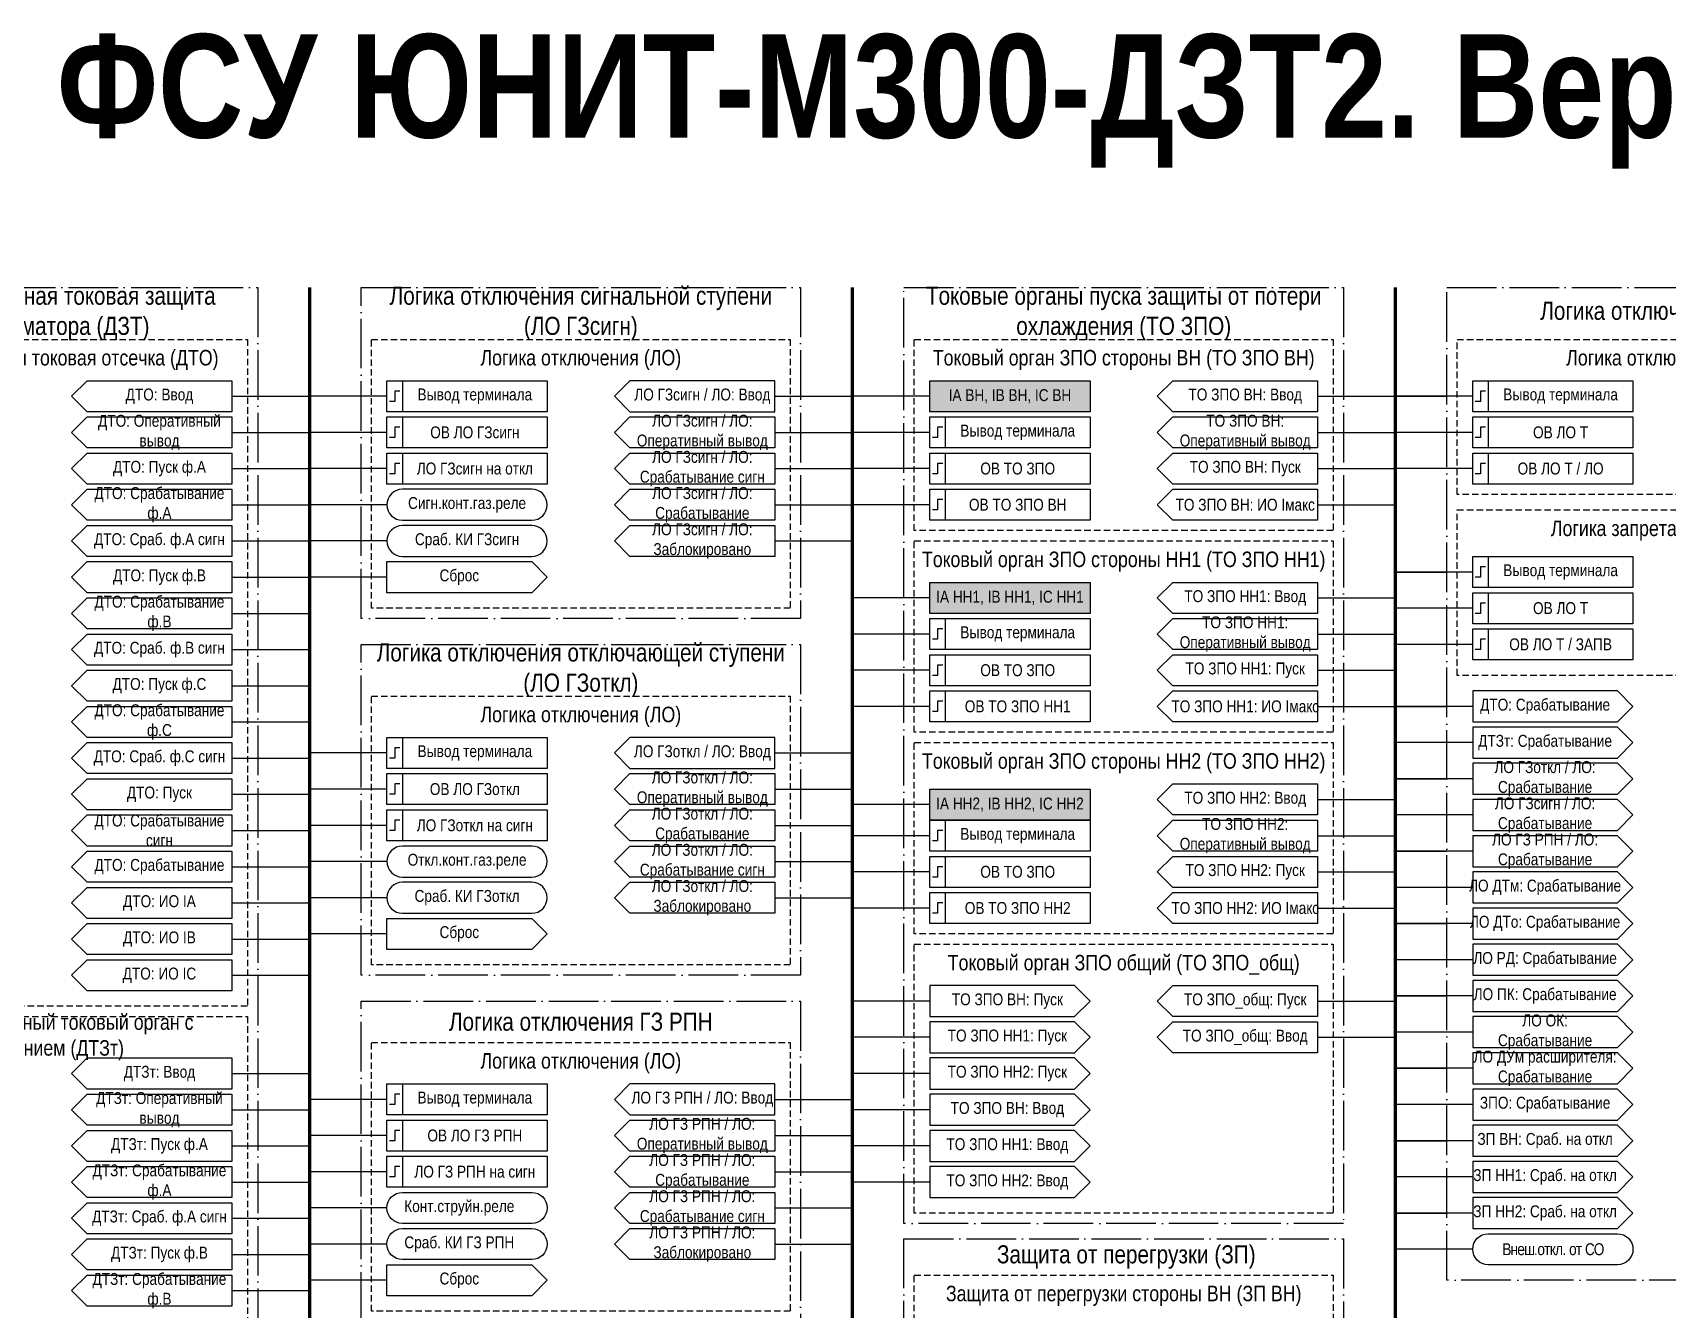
# Model space of a CAD drawing. Header units: millimetres. Extents: x -1361 to 2220, y 0 to 841.
# Drawn here: x -1124.5 to -808.4, y 533.4 to 780.3 of the extents above; entities that cross this region are included whole.
import ezdxf

# ---------------------------------------------------------------- set-up
doc = ezdxf.new("R2010")
doc.units = ezdxf.units.MM
doc.linetypes.add('ACAD_ISO04W100', pattern=[30, 24, -3, 0, -3])
doc.linetypes.add('штриховая2', pattern=[0.375, 0.25, -0.125])
doc.layers.add('TEXT', color=7, linetype='Continuous', lineweight=25)
doc.layers.add('Основная', color=7, linetype='Continuous')
doc.styles.add('2.5_Gost_RD', font='ARIALN.TTF', dxfattribs={"height": 2.5})
doc.styles.add('3.5_Gost_RD', font='ARIALN.TTF', dxfattribs={"height": 3.5})

msp = doc.modelspace()

# ---------------------------------------------------------------- hatches: boundary and pattern name
at = {"ltscale": 100, "true_color": 0xef8637}
h = msp.add_hatch(color=30, dxfattribs=at)
h.dxf.hatch_style = 1
h.paths.add_polyline_path([(-951, 713), (-920, 713), (-920, 707), (-951, 707)])
h = msp.add_hatch(color=30, dxfattribs=at)
h.dxf.hatch_style = 1
h.paths.add_polyline_path([(-951, 674), (-920, 674), (-920, 668), (-951, 668)])
h = msp.add_hatch(color=30, dxfattribs=at)
h.dxf.hatch_style = 1
h.paths.add_polyline_path([(-951, 634), (-920, 634), (-920, 628), (-951, 628)])

# ---------------------------------------------------------------- linework, layer by layer
at = {"lineweight": 100, "ltscale": 100}
for p, q in [((-1071, 731), (-1071, 55)), ((-966, 731), (-966, 55)), ((-861, 731), (-861, 55))]:
    msp.add_line(p, q, dxfattribs=at)
at = {"ltscale": 100}
for p, q in [((-1086, 710), (-1071, 710)), ((-1056, 710), (-1071, 710)), ((-981, 710), (-966, 710)), ((-951, 710), (-966, 710)), ((-876, 710), (-861, 710)), ((-846, 710), (-861, 710)), ((-861, 710), (-851, 710)), ((-1086, 703), (-1071, 703)), ((-1056, 703), (-1071, 703)), ((-981, 703), (-966, 703)), ((-951, 703), (-966, 703)), ((-876, 703), (-861, 703)), ((-846, 703), (-861, 703)), ((-904, 699), (-907, 696)), ((-904, 699), (-876, 699)), ((-1086, 696), (-1071, 696)), ((-1056, 696), (-1071, 696)), ((-981, 696), (-966, 696)), ((-951, 696), (-966, 696)), ((-907, 696), (-904, 693)), ((-876, 696), (-861, 696)), ((-846, 696), (-861, 696)), ((-904, 692), (-907, 689)), ((-904, 692), (-876, 692)), ((-1086, 689), (-1071, 689)), ((-1056, 689), (-1071, 689)), ((-981, 689), (-966, 689)), ((-951, 689), (-966, 689)), ((-907, 689), (-904, 686)), ((-876, 689), (-861, 689)), ((-1086, 682), (-1071, 682)), ((-1056, 682), (-1071, 682)), ((-981, 682), (-966, 682)), ((-1086, 675), (-1071, 675)), ((-1056, 675), (-1071, 675)), ((-846, 676), (-861, 676)), ((-861, 676), (-851, 676)), ((-951, 671), (-966, 671)), ((-876, 671), (-861, 671)), ((-1086, 668), (-1071, 668)), ((-846, 669), (-861, 669)), ((-951, 664), (-966, 664)), ((-876, 664), (-861, 664)), ((-1086, 661), (-1071, 661)), ((-846, 662), (-861, 662)), ((-904, 660), (-907, 657)), ((-904, 660), (-876, 660)), ((-951, 657), (-966, 657)), ((-907, 657), (-904, 654)), ((-876, 657), (-861, 657)), ((-1086, 654), (-1071, 654)), ((-904, 653), (-907, 650)), ((-904, 653), (-876, 653)), ((-951, 650), (-966, 650)), ((-907, 650), (-904, 647)), ((-876, 650), (-861, 650)), ((-846, 650), (-861, 650)), ((-861, 650), (-851, 650)), ((-1086, 647), (-1071, 647)), ((-846, 643), (-861, 643)), ((-1086, 640), (-1071, 640)), ((-1056, 641), (-1071, 641)), ((-981, 641), (-966, 641)), ((-846, 636), (-861, 636)), ((-861, 636), (-851, 636)), ((-1086, 633), (-1071, 633)), ((-1056, 634), (-1071, 634)), ((-981, 634), (-966, 634)), ((-951, 631), (-966, 631)), ((-876, 632), (-861, 632)), ((-1086, 626), (-1071, 626)), ((-1056, 627), (-1071, 627)), ((-981, 627), (-966, 627)), ((-846, 629), (-861, 629)), ((-951, 625), (-966, 625)), ((-876, 625), (-861, 625)), ((-1056, 620), (-1071, 620)), ((-981, 620), (-966, 620)), ((-904, 621), (-907, 618)), ((-904, 621), (-876, 621)), ((-846, 622), (-861, 622)), ((-861, 622), (-851, 622)), ((-1086, 619), (-1071, 619)), ((-951, 618), (-966, 618)), ((-907, 618), (-904, 615)), ((-876, 618), (-861, 618)), ((-904, 614), (-907, 611)), ((-904, 614), (-876, 614)), ((-846, 615), (-861, 615)), ((-1086, 612), (-1071, 612)), ((-1056, 613), (-1071, 613)), ((-981, 613), (-966, 613)), ((-951, 611), (-966, 611)), ((-907, 611), (-904, 608)), ((-876, 611), (-861, 611)), ((-846, 608), (-861, 608)), ((-861, 608), (-851, 608)), ((-1086, 605), (-1071, 605)), ((-1056, 606), (-1071, 606)), ((-846, 601), (-861, 601)), ((-1086, 598), (-1071, 598)), ((-951, 596), (-951, 590)), ((-923, 596), (-951, 596)), ((-923, 596), (-920, 593)), ((-904, 596), (-907, 593)), ((-904, 596), (-876, 596)), ((-951, 593), (-966, 593)), ((-920, 593), (-923, 590)), ((-907, 593), (-904, 590)), ((-876, 593), (-861, 593)), ((-846, 594), (-861, 594)), ((-861, 594), (-851, 594)), ((-951, 590), (-923, 590)), ((-951, 589), (-951, 583)), ((-923, 589), (-951, 589)), ((-923, 589), (-920, 586)), ((-904, 589), (-907, 586)), ((-904, 589), (-876, 589)), ((-876, 589), (-876, 583)), ((-951, 586), (-966, 586)), ((-920, 586), (-923, 583)), ((-907, 586), (-904, 583)), ((-876, 586), (-861, 586)), ((-846, 587), (-861, 587)), ((-951, 583), (-923, 583)), ((-951, 582), (-951, 576)), ((-923, 582), (-951, 582)), ((-923, 582), (-920, 579)), ((-876, 583), (-904, 583)), ((-1086, 579), (-1071, 579)), ((-951, 579), (-966, 579)), ((-920, 579), (-923, 576)), ((-846, 580), (-861, 580)), ((-861, 580), (-851, 580)), ((-951, 576), (-923, 576)), ((-1056, 574), (-1071, 574)), ((-981, 574), (-966, 574)), ((-951, 575), (-951, 569)), ((-923, 575), (-951, 575)), ((-923, 575), (-920, 572)), ((-846, 573), (-861, 573)), ((-1086, 572), (-1071, 572)), ((-951, 572), (-966, 572)), ((-920, 572), (-923, 569)), ((-1056, 567), (-1071, 567)), ((-981, 567), (-966, 567)), ((-951, 569), (-923, 569)), ((-951, 568), (-951, 562)), ((-923, 568), (-951, 568)), ((-923, 568), (-920, 565)), ((-846, 566), (-861, 566)), ((-861, 566), (-851, 566)), ((-1086, 565), (-1071, 565)), ((-951, 565), (-966, 565)), ((-920, 565), (-923, 562)), ((-1056, 560), (-1071, 560)), ((-981, 560), (-966, 560)), ((-951, 562), (-923, 562)), ((-951, 561), (-951, 555)), ((-923, 561), (-951, 561)), ((-923, 561), (-920, 558)), ((-1086, 558), (-1071, 558)), ((-951, 558), (-966, 558)), ((-920, 558), (-923, 555)), ((-846, 559), (-861, 559)), ((-951, 555), (-923, 555)), ((-1086, 551), (-1071, 551)), ((-1056, 553), (-1071, 553)), ((-981, 553), (-966, 553)), ((-846, 552), (-861, 552)), ((-861, 552), (-851, 552)), ((-1086, 544), (-1071, 544)), ((-1056, 546), (-1071, 546)), ((-981, 546), (-966, 546)), ((-846, 545), (-861, 545)), ((-1056, 539), (-1071, 539)), ((-1086, 537), (-1071, 537))]:
    msp.add_line(p, q, dxfattribs=at)
at = {"color": 251, "linetype": 'ACAD_ISO04W100', "lineweight": 30, "ltscale": 0.4, "true_color": 0x58595b}
for points in [[(-1166, 731), (-1081, 731), (-1081, 255), (-1166, 255)], [(-1061, 731), (-976, 731), (-976, 667), (-1061, 667)], [(-956, 731), (-871, 731), (-871, 550), (-956, 550)], [(-851, 731), (-766, 731), (-766, 539), (-851, 539)], [(-1061, 662), (-976, 662), (-976, 598), (-1061, 598)], [(-1061, 593), (-976, 593), (-976, 531), (-1061, 531)], [(-956, 547), (-871, 547), (-871, 356), (-956, 356)]]:
    msp.add_lwpolyline(points, close=True, dxfattribs=at)
at = {"linetype": 'штриховая2', "ltscale": 5}
for points in [[(-1164, 721), (-1083, 721), (-1083, 592), (-1164, 592)], [(-1059, 721), (-978, 721), (-978, 669), (-1059, 669)], [(-954, 721), (-873, 721), (-873, 684), (-954, 684)], [(-849, 721), (-768, 721), (-768, 691), (-849, 691)], [(-849, 688), (-768, 688), (-768, 656), (-849, 656)], [(-954, 682), (-873, 682), (-873, 645), (-954, 645)], [(-1059, 652), (-978, 652), (-978, 600), (-1059, 600)], [(-954, 643), (-873, 643), (-873, 606), (-954, 606)], [(-954, 604), (-873, 604), (-873, 552), (-954, 552)], [(-1164, 590), (-1083, 590), (-1083, 461), (-1164, 461)], [(-1059, 585), (-978, 585), (-978, 533), (-1059, 533)], [(-954, 540), (-873, 540), (-873, 488), (-954, 488)]]:
    msp.add_lwpolyline(points, close=True, dxfattribs=at)
at = {"ltscale": 100}
for points in [[(-1117, 710), (-1114, 713), (-1086, 713), (-1086, 707), (-1114, 707), (-1117, 710)], [(-907, 710), (-904, 713), (-876, 713), (-876, 707), (-904, 707), (-907, 710)], [(-1117, 703), (-1114, 706), (-1086, 706), (-1086, 700), (-1114, 700), (-1117, 703)], [(-907, 703), (-904, 706), (-876, 706), (-876, 700), (-904, 700), (-907, 703)], [(-1012, 696), (-1009, 699), (-981, 699), (-981, 693), (-1009, 693), (-1012, 696)], [(-907, 696), (-904, 699), (-876, 699), (-876, 693), (-904, 693), (-907, 696)], [(-1012, 689), (-1009, 692), (-981, 692), (-981, 686), (-1009, 686), (-1012, 689)], [(-907, 689), (-904, 692), (-876, 692), (-876, 686), (-904, 686), (-907, 689)], [(-1012, 682), (-1009, 685), (-981, 685), (-981, 679), (-1009, 679), (-1012, 682)], [(-1056, 678), (-1028, 678), (-1025, 675), (-1028, 672), (-1056, 672), (-1056, 678)], [(-907, 671), (-904, 674), (-876, 674), (-876, 668), (-904, 668), (-907, 671)], [(-907, 664), (-904, 667), (-876, 667), (-876, 661), (-904, 661), (-907, 664)], [(-907, 657), (-904, 660), (-876, 660), (-876, 654), (-904, 654), (-907, 657)], [(-907, 650), (-904, 653), (-876, 653), (-876, 647), (-904, 647), (-907, 650)], [(-815, 650), (-818, 653), (-846, 653), (-846, 647), (-818, 647), (-815, 650)], [(-815, 643), (-818, 646), (-846, 646), (-846, 640), (-818, 640), (-815, 643)], [(-815, 636), (-818, 639), (-846, 639), (-846, 633), (-818, 633), (-815, 636)], [(-907, 632), (-904, 635), (-876, 635), (-876, 629), (-904, 629), (-907, 632)], [(-1012, 627), (-1009, 630), (-981, 630), (-981, 624), (-1009, 624), (-1012, 627)], [(-815, 629), (-818, 632), (-846, 632), (-846, 626), (-818, 626), (-815, 629)], [(-907, 625), (-904, 628), (-876, 628), (-876, 622), (-904, 622), (-907, 625)], [(-1012, 620), (-1009, 623), (-981, 623), (-981, 617), (-1009, 617), (-1012, 620)], [(-815, 622), (-818, 625), (-846, 625), (-846, 619), (-818, 619), (-815, 622)], [(-907, 618), (-904, 621), (-876, 621), (-876, 615), (-904, 615), (-907, 618)], [(-815, 615), (-818, 618), (-846, 618), (-846, 612), (-818, 612), (-815, 615)], [(-1012, 613), (-1009, 616), (-981, 616), (-981, 610), (-1009, 610), (-1012, 613)], [(-907, 611), (-904, 614), (-876, 614), (-876, 608), (-904, 608), (-907, 611)], [(-815, 608), (-818, 611), (-846, 611), (-846, 605), (-818, 605), (-815, 608)], [(-1056, 609), (-1028, 609), (-1025, 606), (-1028, 603), (-1056, 603), (-1056, 609)], [(-815, 601), (-818, 604), (-846, 604), (-846, 598), (-818, 598), (-815, 601)], [(-907, 593), (-904, 596), (-876, 596), (-876, 590), (-904, 590), (-907, 593)], [(-815, 594), (-818, 597), (-846, 597), (-846, 591), (-818, 591), (-815, 594)], [(-815, 587), (-818, 590), (-846, 590), (-846, 584), (-818, 584), (-815, 587)], [(-1117, 579), (-1114, 582), (-1086, 582), (-1086, 576), (-1114, 576), (-1117, 579)], [(-815, 580), (-818, 583), (-846, 583), (-846, 577), (-818, 577), (-815, 580)], [(-815, 573), (-818, 576), (-846, 576), (-846, 570), (-818, 570), (-815, 573)], [(-1117, 572), (-1114, 575), (-1086, 575), (-1086, 569), (-1114, 569), (-1117, 572)], [(-815, 566), (-818, 569), (-846, 569), (-846, 563), (-818, 563), (-815, 566)], [(-1012, 560), (-1009, 563), (-981, 563), (-981, 557), (-1009, 557), (-1012, 560)], [(-815, 559), (-818, 562), (-846, 562), (-846, 556), (-818, 556), (-815, 559)], [(-1012, 553), (-1009, 556), (-981, 556), (-981, 550), (-1009, 550), (-1012, 553)], [(-815, 552), (-818, 555), (-846, 555), (-846, 549), (-818, 549), (-815, 552)], [(-1012, 546), (-1009, 549), (-981, 549), (-981, 543), (-1009, 543), (-1012, 546)], [(-1056, 542), (-1028, 542), (-1025, 539), (-1028, 536), (-1056, 536), (-1056, 542)]]:
    msp.add_lwpolyline(points, dxfattribs=at)
for points in [[(-1056, 713), (-1053, 713), (-1053, 707), (-1056, 707)], [(-1056, 713), (-1025, 713), (-1025, 707), (-1056, 707)], [(-1009, 713), (-1012, 710), (-1009, 707), (-981, 707), (-981, 713)], [(-951, 713), (-920, 713), (-920, 707), (-951, 707)], [(-846, 713), (-843, 713), (-843, 707), (-846, 707)], [(-846, 713), (-815, 713), (-815, 707), (-846, 707)], [(-1056, 706), (-1053, 706), (-1053, 700), (-1056, 700)], [(-1056, 706), (-1025, 706), (-1025, 700), (-1056, 700)], [(-1009, 706), (-981, 706), (-981, 700), (-1009, 700), (-1012, 703)], [(-951, 706), (-948, 706), (-948, 700), (-951, 700)], [(-951, 706), (-920, 706), (-920, 700), (-951, 700)], [(-846, 706), (-843, 706), (-843, 700), (-846, 700)], [(-846, 706), (-815, 706), (-815, 700), (-846, 700)], [(-1056, 699), (-1053, 699), (-1053, 693), (-1056, 693)], [(-1056, 699), (-1025, 699), (-1025, 693), (-1056, 693)], [(-951, 699), (-948, 699), (-948, 693), (-951, 693)], [(-951, 699), (-920, 699), (-920, 693), (-951, 693)], [(-846, 699), (-843, 699), (-843, 693), (-846, 693)], [(-846, 699), (-815, 699), (-815, 693), (-846, 693)], [(-951, 692), (-948, 692), (-948, 686), (-951, 686)], [(-951, 692), (-920, 692), (-920, 686), (-951, 686)], [(-846, 679), (-843, 679), (-843, 673), (-846, 673)], [(-846, 679), (-815, 679), (-815, 673), (-846, 673)], [(-951, 674), (-920, 674), (-920, 668), (-951, 668)], [(-846, 672), (-843, 672), (-843, 666), (-846, 666)], [(-846, 672), (-815, 672), (-815, 666), (-846, 666)], [(-951, 667), (-948, 667), (-948, 661), (-951, 661)], [(-951, 667), (-920, 667), (-920, 661), (-951, 661)], [(-846, 665), (-843, 665), (-843, 659), (-846, 659)], [(-846, 665), (-815, 665), (-815, 659), (-846, 659)], [(-951, 660), (-948, 660), (-948, 654), (-951, 654)], [(-951, 660), (-920, 660), (-920, 654), (-951, 654)], [(-951, 653), (-948, 653), (-948, 647), (-951, 647)], [(-951, 653), (-920, 653), (-920, 647), (-951, 647)], [(-1056, 644), (-1053, 644), (-1053, 638), (-1056, 638)], [(-1056, 644), (-1025, 644), (-1025, 638), (-1056, 638)], [(-1009, 644), (-1012, 641), (-1009, 638), (-981, 638), (-981, 644)], [(-1056, 637), (-1053, 637), (-1053, 631), (-1056, 631)], [(-1056, 637), (-1025, 637), (-1025, 631), (-1056, 631)], [(-1009, 637), (-981, 637), (-981, 631), (-1009, 631), (-1012, 634)], [(-951, 634), (-920, 634), (-920, 628), (-951, 628)], [(-1056, 630), (-1053, 630), (-1053, 624), (-1056, 624)], [(-1056, 630), (-1025, 630), (-1025, 624), (-1056, 624)], [(-951, 628), (-948, 628), (-948, 622), (-951, 622)], [(-951, 628), (-920, 628), (-920, 622), (-951, 622)], [(-951, 621), (-948, 621), (-948, 615), (-951, 615)], [(-951, 621), (-920, 621), (-920, 615), (-951, 615)], [(-1086, 615), (-1086, 609), (-1114, 609), (-1117, 612), (-1114, 615)], [(-951, 614), (-948, 614), (-948, 608), (-951, 608)], [(-951, 614), (-920, 614), (-920, 608), (-951, 608)], [(-1086, 608), (-1086, 602), (-1114, 602), (-1117, 605), (-1114, 608)], [(-1086, 601), (-1086, 595), (-1114, 595), (-1117, 598), (-1114, 601)], [(-1056, 577), (-1053, 577), (-1053, 571), (-1056, 571)], [(-1056, 577), (-1025, 577), (-1025, 571), (-1056, 571)], [(-1009, 577), (-1012, 574), (-1009, 571), (-981, 571), (-981, 577)], [(-1056, 570), (-1053, 570), (-1053, 564), (-1056, 564)], [(-1056, 570), (-1025, 570), (-1025, 564), (-1056, 564)], [(-1009, 570), (-981, 570), (-981, 564), (-1009, 564), (-1012, 567)], [(-1056, 563), (-1053, 563), (-1053, 557), (-1056, 557)], [(-1056, 563), (-1025, 563), (-1025, 557), (-1056, 557)]]:
    msp.add_lwpolyline(points, close=True, dxfattribs=at)
at = {"lineweight": 30, "ltscale": 100}
for points in [[(-1053.5, 711), (-1054.5, 711), (-1054.5, 709), (-1055.5, 709)], [(-843.5, 711), (-844.5, 711), (-844.5, 709), (-845.5, 709)], [(-1053.5, 704), (-1054.5, 704), (-1054.5, 702), (-1055.5, 702)], [(-948.5, 704), (-949.5, 704), (-949.5, 702), (-950.5, 702)], [(-843.5, 704), (-844.5, 704), (-844.5, 702), (-845.5, 702)], [(-1053.5, 697), (-1054.5, 697), (-1054.5, 695), (-1055.5, 695)], [(-948.5, 697), (-949.5, 697), (-949.5, 695), (-950.5, 695)], [(-843.5, 697), (-844.5, 697), (-844.5, 695), (-845.5, 695)], [(-948.5, 690), (-949.5, 690), (-949.5, 688), (-950.5, 688)], [(-843.5, 677), (-844.5, 677), (-844.5, 675), (-845.5, 675)], [(-843.5, 670), (-844.5, 670), (-844.5, 668), (-845.5, 668)], [(-948.5, 665), (-949.5, 665), (-949.5, 663), (-950.5, 663)], [(-843.5, 663), (-844.5, 663), (-844.5, 661), (-845.5, 661)], [(-948.5, 658), (-949.5, 658), (-949.5, 656), (-950.5, 656)], [(-948.5, 651), (-949.5, 651), (-949.5, 649), (-950.5, 649)], [(-1053.5, 642), (-1054.5, 642), (-1054.5, 640), (-1055.5, 640)], [(-1053.5, 635), (-1054.5, 635), (-1054.5, 633), (-1055.5, 633)], [(-1053.5, 628), (-1054.5, 628), (-1054.5, 626), (-1055.5, 626)], [(-948.5, 626), (-949.5, 626), (-949.5, 624), (-950.5, 624)], [(-948.5, 619), (-949.5, 619), (-949.5, 617), (-950.5, 617)], [(-948.5, 612), (-949.5, 612), (-949.5, 610), (-950.5, 610)], [(-1053.5, 575), (-1054.5, 575), (-1054.5, 573), (-1055.5, 573)], [(-1053.5, 568), (-1054.5, 568), (-1054.5, 566), (-1055.5, 566)], [(-1053.5, 561), (-1054.5, 561), (-1054.5, 559), (-1055.5, 559)]]:
    msp.add_lwpolyline(points, dxfattribs=at)
at = {"ltscale": 100}
for points in [[(-1053, 686), (-1028, 686, 1), (-1028, 692), (-1053, 692, 1)], [(-1053, 679), (-1028, 679, 1), (-1028, 685), (-1053, 685, 1)], [(-1053, 617), (-1028, 617, 1), (-1028, 623), (-1053, 623, 1)], [(-1053, 610), (-1028, 610, 1), (-1028, 616), (-1053, 616, 1)], [(-1053, 550, -1), (-1053, 556), (-1028, 556, -1), (-1028, 550)], [(-1053, 543, -1), (-1053, 549), (-1028, 549, -1), (-1028, 543)], [(-843, 542, -1), (-843, 548), (-818, 548, -1), (-818, 542)]]:
    msp.add_lwpolyline(points, format="xyb", close=True, dxfattribs=at)
at = {"layer": 'Основная', "ltscale": 100}
for points in [[(-1086, 699), (-1086, 693), (-1114, 693), (-1117, 696), (-1114, 699)], [(-1086, 692), (-1086, 686), (-1114, 686), (-1117, 689), (-1114, 692)], [(-1086, 685), (-1086, 679), (-1114, 679), (-1117, 682), (-1114, 685)], [(-1086, 678), (-1086, 672), (-1114, 672), (-1117, 675), (-1114, 678)], [(-1086, 671), (-1086, 665), (-1114, 665), (-1117, 668), (-1114, 671)], [(-1086, 664), (-1086, 658), (-1114, 658), (-1117, 661), (-1114, 664)], [(-1086, 657), (-1086, 651), (-1114, 651), (-1117, 654), (-1114, 657)], [(-1086, 650), (-1086, 644), (-1114, 644), (-1117, 647), (-1114, 650)], [(-1086, 643), (-1086, 637), (-1114, 637), (-1117, 640), (-1114, 643)], [(-1086, 636), (-1086, 630), (-1114, 630), (-1117, 633), (-1114, 636)], [(-1086, 629), (-1086, 623), (-1114, 623), (-1117, 626), (-1114, 629)], [(-1086, 622), (-1086, 616), (-1114, 616), (-1117, 619), (-1114, 622)], [(-1086, 568), (-1086, 562), (-1114, 562), (-1117, 565), (-1114, 568)], [(-1086, 561), (-1086, 555), (-1114, 555), (-1117, 558), (-1114, 561)], [(-1086, 554), (-1086, 548), (-1114, 548), (-1117, 551), (-1114, 554)], [(-1086, 547), (-1086, 541), (-1114, 541), (-1117, 544), (-1114, 547)], [(-1086, 540), (-1086, 534), (-1114, 534), (-1117, 537), (-1114, 540)]]:
    msp.add_lwpolyline(points, close=True, dxfattribs=at)

# ---------------------------------------------------------------- texts
at = {"ltscale": 100, "attachment_point": 5}
for s, insert, char_height, width, style in [('{\\fArial Narrow|b1|i0|c204|p34;ФСУ ЮНИТ-М300-ДЗТ2. Версия 2.2}', (-924, 767), 20, 1350, '2.5_Gost_RD'), ('{\\C30;\\c3639023;Логика отключения (ЛО Т)}', (-808.5, 726), 3.5, 85, '3.5_Gost_RD'), ('ДТО: Ввод', (-1100, 710), 2.3, 28, '2.5_Gost_RD'), ('ТО ЗПО ВН: Ввод', (-890, 710), 2.3, 28, '2.5_Gost_RD'), ('ДТО: Оперативный вывод', (-1100, 703), 2.3, 28, '2.5_Gost_RD'), ('ТО ЗПО ВН: Оперативный вывод', (-890, 703), 2.3, 28, '2.5_Gost_RD'), ('ТО ЗПО ВН: Пуск', (-890, 696), 2.3, 28, '2.5_Gost_RD'), ('ТО ЗПО ВН: ИО Iмакс', (-890, 689), 2.3, 28, '2.5_Gost_RD'), ('Сброс', (-1042, 675), 2.3, 28, '2.5_Gost_RD'), ('ТО ЗПО НН1: Ввод', (-890, 671), 2.3, 28, '2.5_Gost_RD'), ('ТО ЗПО НН1: Оперативный вывод', (-890, 664), 2.3, 28, '2.5_Gost_RD'), ('ТО ЗПО НН1: Пуск', (-890, 657), 2.3, 28, '2.5_Gost_RD'), ('ТО ЗПО НН1: ИО Iмакс', (-890, 650), 2.3, 28, '2.5_Gost_RD'), ('ТО ЗПО НН2: Ввод', (-890, 632), 2.3, 28, '2.5_Gost_RD'), ('ТО ЗПО НН2: Оперативный вывод', (-890, 625), 2.3, 28, '2.5_Gost_RD'), ('ТО ЗПО НН2: Пуск', (-890, 618), 2.3, 28, '2.5_Gost_RD'), ('ДТО: ИО IА', (-1100, 612), 2.3, 28, '2.5_Gost_RD'), ('ТО ЗПО НН2: ИО Iмакс', (-890, 611), 2.3, 28, '2.5_Gost_RD'), ('Сброс', (-1042, 606), 2.3, 28, '2.5_Gost_RD'), ('ДТО: ИО IB', (-1100, 605), 2.3, 28, '2.5_Gost_RD'), ('ДТО: ИО IС', (-1100, 598), 2.3, 28, '2.5_Gost_RD'), ('ТО ЗПО ВН: Пуск', (-936, 593), 2.3, 28, '2.5_Gost_RD'), ('ТО ЗПО_общ: Пуск', (-890, 593), 2.3, 28, '2.5_Gost_RD'), ('ЛО ПК: Срабатывание', (-832, 594), 2.3, 26.3769, '2.5_Gost_RD'), ('ЛО ОК: Срабатывание', (-832, 587), 2.3, 25.3624, '2.5_Gost_RD'), ('ТО ЗПО НН1: Пуск', (-936, 586), 2.3, 28, '2.5_Gost_RD'), ('ТО ЗПО_общ: Ввод', (-890, 586), 2.3, 28, '2.5_Gost_RD'), ('ЛО ДУм расширителя: Срабатывание', (-832, 580), 2.3, 33.1892, '2.5_Gost_RD'), ('ДТЗт: Ввод', (-1100, 579), 2.3, 28, '2.5_Gost_RD'), ('ТО ЗПО НН2: Пуск', (-936, 579), 2.3, 28, '2.5_Gost_RD'), ('ДТЗт: Оперативный вывод', (-1100, 572), 2.3, 28, '2.5_Gost_RD'), ('ЛО ГЗ РПН / ЛО: Ввод', (-995, 574), 2.3, 28, '2.5_Gost_RD'), ('ТО ЗПО ВН: Ввод', (-936, 572), 2.3, 28, '2.5_Gost_RD'), ('ЗПО: Срабатывание', (-832, 573), 2.3, 28, '2.5_Gost_RD'), ('ЛО ГЗ РПН / ЛО: Оперативный вывод', (-995, 567), 2.3, 30.44, '2.5_Gost_RD'), ('ТО ЗПО НН1: Ввод', (-936, 565), 2.3, 28, '2.5_Gost_RD'), ('ЛО ГЗ РПН / ЛО: Срабатывание', (-995, 560), 2.3, 28, '2.5_Gost_RD'), ('ЛО ГЗ РПН / ЛО: Срабатывание сигн', (-995, 553), 2.3, 28, '2.5_Gost_RD'), ('ТО ЗПО НН2: Ввод', (-936, 558), 2.3, 28, '2.5_Gost_RD'), ('\\A1;Конт.струйн.реле', (-1042, 553), 2.3, 31, '2.5_Gost_RD'), ('\\A1;Сраб. КИ ГЗ РПН', (-1042, 546), 2.3, 31, '2.5_Gost_RD'), ('ЛО ГЗ РПН / ЛО: Заблокировано', (-995, 546), 2.3, 28, '2.5_Gost_RD'), ('{\\T0.9;Внеш.откл. от СО}', (-830.5, 545), 2.3, 31, '2.5_Gost_RD'), ('Сброс', (-1042, 539), 2.3, 28, '2.5_Gost_RD')]:
    msp.add_mtext(s, dxfattribs=dict(at, insert=insert, char_height=char_height, width=width, style=style))
at = {"color": 30, "ltscale": 100, "true_color": 0xef8637, "attachment_point": 5, "style": '3.5_Gost_RD'}
for s, insert, char_height, width in [('Дифференциальная токовая защита трансформатора (ДЗТ)', (-1123.5, 726), 3.5, 85), ('Логика отключения сигнальной ступени (ЛО ГЗсигн) ', (-1018.5, 726), 3.5, 80.7457), ('Токовые органы пуска защиты от потери охлаждения (ТО ЗПО)', (-913.5, 726), 3.5, 85), ('Дифференциальная токовая отсечка (ДТО)', (-1123.5, 717), 3, 81), ('Логика отключения (ЛО)', (-1018.5, 717), 3, 81), ('Токовый орган ЗПО стороны ВН (ТО ЗПО ВН)', (-913.5, 717), 3, 81), ('Логика отключения (ЛО)', (-808.5, 717), 3, 81), ('Логика запрета АПВ (ЗАПВ)', (-808.5, 684), 3, 81), ('Токовый орган ЗПО стороны НН1 (ТО ЗПО НН1)', (-913.5, 678), 3, 81), ('Логика отключения отключающей ступени (ЛО ГЗоткл) ', (-1018.5, 657), 3.5, 85), ('Логика отключения (ЛО)', (-1018.5, 648), 3, 81), ('Токовый орган ЗПО стороны НН2 (ТО ЗПО НН2)', (-913.5, 639), 3, 81), ('Токовый орган ЗПО общий (ТО ЗПО_общ)', (-913.5, 600), 3, 81), ('Дифференциальный токовый орган с торможением (ДТЗт)', (-1123.5, 586), 3, 81), ('Логика отключения ГЗ РПН ', (-1018.5, 589), 3.5, 85), ('Логика отключения (ЛО)', (-1018.5, 581), 3, 81), ('Защита от перегрузки (ЗП)', (-913, 543.5), 3.5, 86), ('Защита от перегрузки стороны ВН (ЗП ВН)', (-913.5, 536), 3, 81)]:
    msp.add_mtext(s, dxfattribs=dict(at, insert=insert, char_height=char_height, width=width))
at = {"color": 0, "ltscale": 100, "char_height": 2.3, "attachment_point": 5, "style": '2.5_Gost_RD'}
for s, insert, width in [('{\\C256;IA ВН, IB ВН, IC ВН}', (-935.5, 710), 31), ('{\\C256;Вывод терминала}', (-829, 710), 28), ('{\\C256;Вывод терминала}', (-934, 703), 28), ('{\\C256;Вывод терминала}', (-829, 676), 28), ('{\\C256;IA НН1, IB НН1, IC НН1}', (-935.5, 671), 31), ('{\\C256;Вывод терминала}', (-934, 664), 28), ('{\\C256;IA НН2, IB НН2, IC НН2}', (-935.5, 631), 31), ('{\\C256;Вывод терминала}', (-934, 625), 28)]:
    msp.add_mtext(s, dxfattribs=dict(at, insert=insert, width=width))
at = {"layer": 'TEXT', "color": 0, "ltscale": 100, "char_height": 2.3, "attachment_point": 5, "style": '2.5_Gost_RD'}
for s, insert, width in [('{\\C256;Вывод терминала}', (-1039, 710), 28), ('{\\C256;ОВ ЛО ГЗсигн}', (-1039, 703), 28), ('{\\C256;ОВ ЛО Т}', (-829, 703), 28), ('{\\C256;ЛО ГЗсигн на откл}', (-1039, 696), 28), ('{\\C256;ОВ ТО ЗПО}', (-934, 696), 28), ('{\\C256;ОВ ЛО Т / ЛО}', (-829, 696), 28), ('{\\C256;ОВ ТО ЗПО}', (-934, 657), 28), ('{\\C256;Вывод терминала}', (-1039, 641), 28), ('{\\C256;ОВ ЛО ГЗоткл}', (-1039, 634), 28), ('{\\C256;ЛО ГЗоткл на сигн}', (-1039, 627), 28), ('{\\C256;ОВ ТО ЗПО}', (-934, 618), 28), ('{\\C256;ЛО ДТм: Срабатывание}', (-832, 615), 28), ('{\\C256;ЛО ДТо: Срабатывание}', (-832, 608), 28), ('{\\C256;ЛО РД: Срабатывание}', (-832, 601), 26.7044), ('{\\C256;Вывод терминала}', (-1039, 574), 28), ('{\\C256;ОВ ЛО ГЗ РПН}', (-1039, 567), 28), ('{\\C256;ЛО ГЗ РПН на сигн}', (-1039, 560), 28)]:
    msp.add_mtext(s, dxfattribs=dict(at, insert=insert, width=width))
at = {"layer": 'TEXT', "ltscale": 100, "char_height": 2.3, "attachment_point": 5, "style": '2.5_Gost_RD'}
for s, insert, width in [('ЛО ГЗсигн / ЛО: Ввод', (-995, 710), 28), ('ЛО ГЗсигн / ЛО: Оперативный вывод', (-995, 703), 31.5683), ('ЛО ГЗсигн / ЛО: Срабатывание сигн', (-995, 696), 28), ('ЛО ГЗсигн / ЛО: Срабатывание', (-995, 689), 28), ('\\A1;Сигн.конт.газ.реле', (-1040.5, 689), 31), ('\\A1;Сраб. КИ ГЗсигн', (-1040.5, 682), 31), ('ЛО ГЗсигн / ЛО: Заблокировано', (-995, 682), 31.0696), ('ОВ ЛО Т', (-829, 669), 28), ('ЛО ГЗоткл / ЛО: Ввод', (-995, 641), 28), ('ЛО ГЗоткл / ЛО: Срабатывание', (-832, 636), 28), ('ЛО ГЗоткл / ЛО: Оперативный вывод', (-995, 634), 35.6726), ('ЛО ГЗсигн / ЛО: Срабатывание', (-832, 629), 28), ('ЛО ГЗоткл / ЛО: Срабатывание', (-995, 627), 28), ('ЛО ГЗоткл / ЛО: Срабатывание сигн', (-995, 620), 28.2786), ('ЛО ГЗ РПН / ЛО: Срабатывание', (-832, 622), 28), ('\\A1;Откл.конт.газ.реле', (-1040.5, 620), 31), ('ЛО ГЗоткл / ЛО: Заблокировано', (-995, 613), 33.8497), ('\\A1;Сраб. КИ ГЗоткл', (-1040.5, 613), 31), ('ЗП ВН: Сраб. на откл', (-832, 566), 28), ('ЗП НН1: Сраб. на откл', (-832, 559), 28), ('ЗП НН2: Сраб. на откл', (-832, 552), 28)]:
    msp.add_mtext(s, dxfattribs=dict(at, insert=insert, width=width))
at = {"layer": 'Основная', "color": 0, "ltscale": 100, "char_height": 2.3, "width": 28, "attachment_point": 5, "style": '2.5_Gost_RD'}
for s, insert in [('{\\C256;ДТО: Пуск ф.А}', (-1100, 696)), ('{\\C256;ДТО: Срабатывание ф.А}', (-1100, 689)), ('{\\C256;ОВ ТО ЗПО ВН}', (-934, 689)), ('{\\C256;ДТО: Пуск ф.В}', (-1100, 675)), ('{\\C256;ДТО: Срабатывание ф.В}', (-1100, 668)), ('{\\C256;ДТО: Сраб. ф.В сигн}', (-1100, 661)), ('{\\C256;ОВ ЛО Т / ЗАПВ}', (-829, 662)), ('{\\C256;ДТО: Пуск ф.С}', (-1100, 654)), ('{\\C256;ДТО: Срабатывание}', (-832, 650)), ('{\\C256;ДТО: Срабатывание ф.С}', (-1100, 647)), ('{\\C256;ОВ ТО ЗПО НН1}', (-934, 650)), ('{\\C256;ДТЗт: Срабатывание}', (-832, 643)), ('{\\C256;ДТО: Сраб. ф.С сигн}', (-1100, 640)), ('{\\C256;ДТО: Пуск}', (-1100, 633)), ('{\\C256;ДТО: Срабатывание сигн}', (-1100, 626)), ('{\\C256;ДТО: Срабатывание}', (-1100, 619)), ('{\\C256;ОВ ТО ЗПО НН2}', (-934, 611)), ('{\\C256;ДТЗт: Пуск ф.А}', (-1100, 565)), ('{\\C256;ДТЗт: Срабатывание ф.А}', (-1100, 558)), ('{\\C256;ДТЗт: Пуск ф.В}', (-1100, 544)), ('{\\C256;ДТЗт: Срабатывание ф.В}', (-1100, 537))]:
    msp.add_mtext(s, dxfattribs=dict(at, insert=insert))
at = {"layer": 'Основная', "ltscale": 100, "char_height": 2.3, "width": 28, "attachment_point": 5, "style": '2.5_Gost_RD'}
for s, insert in [('ДТО: Сраб. ф.А сигн', (-1100, 682)), ('ДТЗт: Сраб. ф.А сигн', (-1100, 551))]:
    msp.add_mtext(s, dxfattribs=dict(at, insert=insert))

doc.saveas('drawing.dxf')
